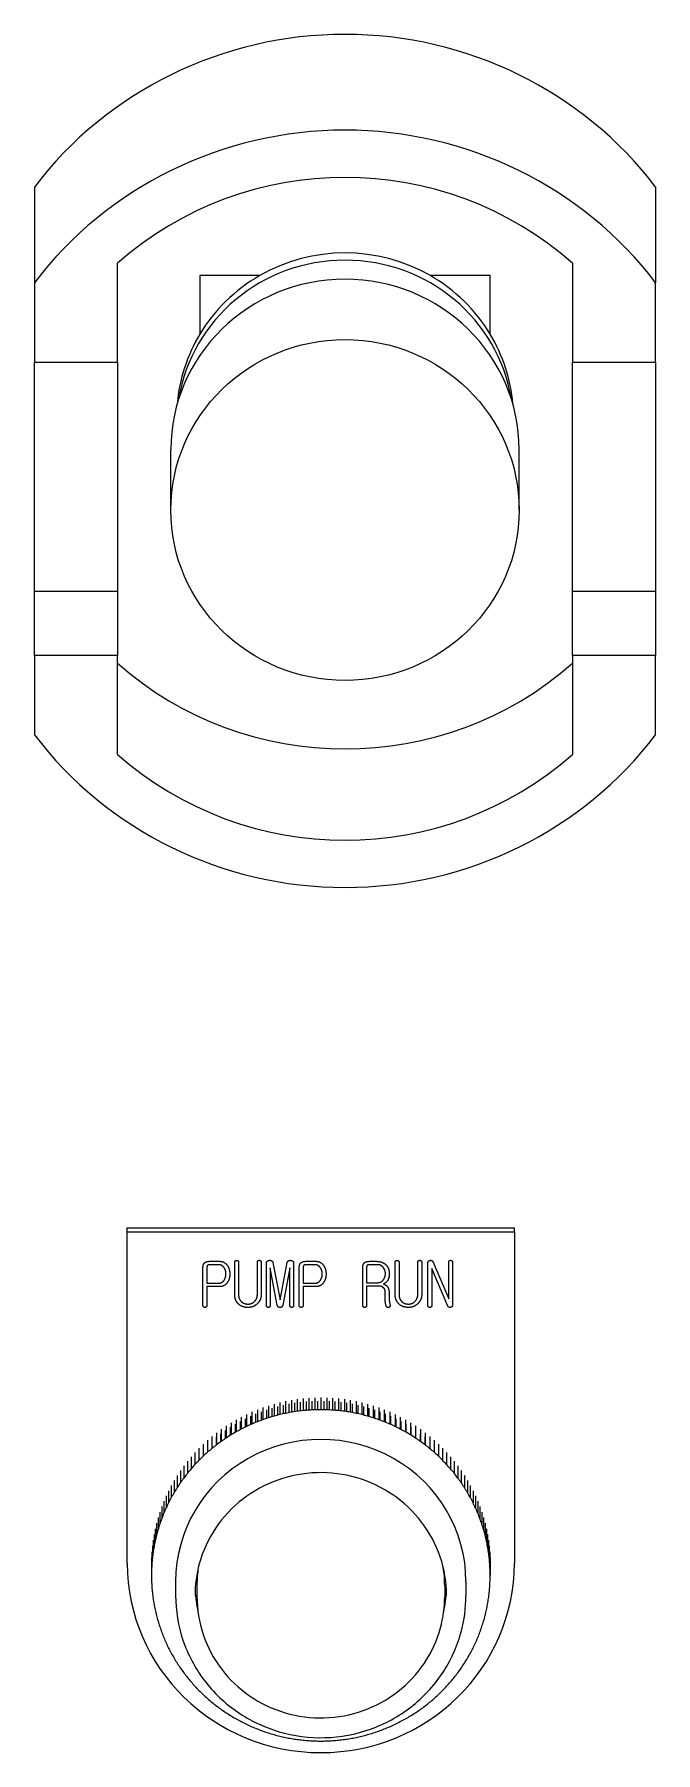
# Model space of a CAD drawing. Header units: millimetres. Extents: x 4969 to 37601, y -771 to 6478.
# Drawn here: x 28352.4 to 28416.6, y 1326.2 to 1503.7 of the extents above; entities that cross this region are included whole.
import ezdxf

# ---------------------------------------------------------------- set-up
doc = ezdxf.new("R2010")
doc.units = ezdxf.units.MM
doc.header["$LTSCALE"] = 7
doc.header["$MEASUREMENT"] = 0
doc.layers.add('REMOTE BOX ASSY(OP)$0$가시적인 것(ISO)', color=3, linetype='CONTINUOUS', lineweight=5)

msp = doc.modelspace()

# ---------------------------------------------------------------- linework, layer by layer
at = {"layer": 'REMOTE BOX ASSY(OP)$0$가시적인 것(ISO)'}
for p, q in [((28352.392, 1487.947, -0.01), (28352.392, 1478.051, -0.01)), ((28416.592, 1487.947, -0.01), (28416.592, 1478.051, -0.01)), ((28360.992, 1469.867, -0.01), (28360.992, 1480.077, -0.01)), ((28407.992, 1480.077, -0.01), (28407.992, 1469.867, -0.01)), ((28352.392, 1478.051, -0.01), (28352.392, 1469.867, -0.01)), ((28375.674, 1478.797, -0.01), (28369.492, 1478.797, -0.01)), ((28369.492, 1478.797, -0.01), (28369.492, 1472.75, -0.01)), ((28399.492, 1478.797, -0.01), (28393.31, 1478.797, -0.01)), ((28399.492, 1472.75, -0.01), (28399.492, 1478.797, -0.01)), ((28416.592, 1469.867, -0.01), (28416.592, 1478.051, -0.01)), ((28352.392, 1446.198, -0.01), (28352.392, 1469.867, -0.01)), ((28352.392, 1469.867, -0.01), (28360.992, 1469.867, -0.01)), ((28360.992, 1469.867, -0.01), (28360.992, 1446.198, -0.01)), ((28407.992, 1446.198, -0.01), (28407.992, 1469.867, -0.01)), ((28407.992, 1469.867, -0.01), (28416.592, 1469.867, -0.01)), ((28416.592, 1469.867, -0.01), (28416.592, 1446.198, -0.01)), ((28366.492, 1454.581, -0.01), (28366.492, 1460.819, -0.01)), ((28402.492, 1454.581, -0.01), (28402.492, 1460.819, -0.01)), ((28352.392, 1446.198, -0.01), (28360.992, 1446.198, -0.01)), ((28352.392, 1439.545, -0.01), (28352.392, 1446.198, -0.01)), ((28360.992, 1446.198, -0.01), (28360.992, 1439.545, -0.01)), ((28407.992, 1446.198, -0.01), (28416.592, 1446.198, -0.01)), ((28407.992, 1439.545, -0.01), (28407.992, 1446.198, -0.01)), ((28416.592, 1446.198, -0.01), (28416.592, 1439.545, -0.01)), ((28360.992, 1439.545, -0.01), (28352.392, 1439.545, -0.01)), ((28352.392, 1439.545, -0.01), (28352.392, 1431.362, -0.01)), ((28360.992, 1429.336, -0.01), (28360.992, 1439.545, -0.01)), ((28416.592, 1439.545, -0.01), (28407.992, 1439.545, -0.01)), ((28407.992, 1439.545, -0.01), (28407.992, 1429.336, -0.01)), ((28416.592, 1431.362, -0.01), (28416.592, 1439.545, -0.01)), ((28361.992, 1379.984, -0.01), (28361.992, 1380.4, -0.01)), ((28361.992, 1380.4, -0.01), (28401.992, 1380.4, -0.01)), ((28361.992, 1379.984, -0.01), (28401.992, 1379.984, -0.01)), ((28361.992, 1345.749, -0.01), (28361.992, 1379.984, -0.01)), ((28401.992, 1379.984, -0.01), (28401.992, 1380.4, -0.01)), ((28401.992, 1379.984, -0.01), (28401.992, 1345.749, -0.01)), ((28369.816, 1372.402, -0.01), (28369.816, 1376.33, -0.01)), ((28370.217, 1376.317, -0.01), (28370.217, 1376.319, -0.01)), ((28370.217, 1376.317, -0.01), (28370.217, 1374.683, -0.01)), ((28370.489, 1376.951, -0.01), (28371.519, 1376.951, -0.01)), ((28371.402, 1376.605, -0.01), (28370.541, 1376.605, -0.01)), ((28371.402, 1376.602, -0.01), (28370.541, 1376.602, -0.01)), ((28373.093, 1373.517, -0.01), (28373.093, 1376.85, -0.01)), ((28373.494, 1376.85, -0.01), (28373.494, 1373.505, -0.01)), ((28375.437, 1373.562, -0.01), (28375.437, 1376.888, -0.01)), ((28375.839, 1376.875, -0.01), (28375.839, 1373.53, -0.01)), ((28376.376, 1372.377, -0.01), (28376.376, 1376.748, -0.01)), ((28376.752, 1376.26, -0.01), (28376.752, 1376.262, -0.01)), ((28377.497, 1372.417, -0.01), (28376.752, 1376.262, -0.01)), ((28376.752, 1376.26, -0.01), (28376.752, 1372.377, -0.01)), ((28377.497, 1372.415, -0.01), (28376.752, 1376.26, -0.01)), ((28377.05, 1376.818, -0.01), (28377.782, 1372.979, -0.01)), ((28377.782, 1372.979, -0.01), (28378.514, 1376.818, -0.01)), ((28378.805, 1376.262, -0.01), (28378.067, 1372.417, -0.01)), ((28378.805, 1376.26, -0.01), (28378.067, 1372.415, -0.01)), ((28378.805, 1376.26, -0.01), (28378.805, 1376.262, -0.01)), ((28378.805, 1372.377, -0.01), (28378.805, 1376.26, -0.01)), ((28379.181, 1376.748, -0.01), (28379.181, 1372.377, -0.01)), ((28379.764, 1372.402, -0.01), (28379.764, 1376.33, -0.01)), ((28380.165, 1376.317, -0.01), (28380.165, 1376.319, -0.01)), ((28380.165, 1376.317, -0.01), (28380.165, 1374.683, -0.01)), ((28380.437, 1376.951, -0.01), (28381.467, 1376.951, -0.01)), ((28381.351, 1376.605, -0.01), (28380.489, 1376.605, -0.01)), ((28381.351, 1376.602, -0.01), (28380.489, 1376.602, -0.01)), ((28386.325, 1372.396, -0.01), (28386.325, 1376.298, -0.01)), ((28386.726, 1376.336, -0.01), (28386.726, 1376.338, -0.01)), ((28386.726, 1376.336, -0.01), (28386.726, 1374.746, -0.01)), ((28387.886, 1376.605, -0.01), (28387.037, 1376.605, -0.01)), ((28387.886, 1376.602, -0.01), (28387.037, 1376.602, -0.01)), ((28387.056, 1376.951, -0.01), (28387.717, 1376.951, -0.01)), ((28388.449, 1376.311, -0.01), (28388.449, 1376.313, -0.01)), ((28389.673, 1373.517, -0.01), (28389.673, 1376.85, -0.01)), ((28390.075, 1376.85, -0.01), (28390.075, 1373.505, -0.01)), ((28392.018, 1373.562, -0.01), (28392.018, 1376.888, -0.01)), ((28392.419, 1376.875, -0.01), (28392.419, 1373.53, -0.01)), ((28393.06, 1372.402, -0.01), (28393.06, 1376.774, -0.01)), ((28393.455, 1376.216, -0.01), (28393.455, 1376.218, -0.01)), ((28395.133, 1372.316, -0.01), (28393.455, 1376.218, -0.01)), ((28393.455, 1376.216, -0.01), (28393.455, 1372.402, -0.01)), ((28395.133, 1372.314, -0.01), (28393.455, 1376.216, -0.01)), ((28393.572, 1376.926, -0.01), (28395.217, 1373.086, -0.01)), ((28395.217, 1373.086, -0.01), (28395.217, 1376.888, -0.01)), ((28395.612, 1376.888, -0.01), (28395.612, 1372.453, -0.01)), ((28370.217, 1374.683, -0.01), (28371.402, 1374.683, -0.01)), ((28370.217, 1374.334, -0.01), (28370.217, 1374.337, -0.01)), ((28371.519, 1374.337, -0.01), (28370.217, 1374.337, -0.01)), ((28370.217, 1374.334, -0.01), (28370.217, 1372.402, -0.01)), ((28371.519, 1374.334, -0.01), (28370.217, 1374.334, -0.01)), ((28372.186, 1375.64, -0.01), (28372.186, 1375.642, -0.01)), ((28380.165, 1374.683, -0.01), (28381.351, 1374.683, -0.01)), ((28380.165, 1374.334, -0.01), (28380.165, 1374.337, -0.01)), ((28381.467, 1374.337, -0.01), (28380.165, 1374.337, -0.01)), ((28380.165, 1374.334, -0.01), (28380.165, 1372.402, -0.01)), ((28381.467, 1374.334, -0.01), (28380.165, 1374.334, -0.01)), ((28382.134, 1375.64, -0.01), (28382.134, 1375.642, -0.01)), ((28386.726, 1374.746, -0.01), (28387.886, 1374.746, -0.01)), ((28386.726, 1374.398, -0.01), (28386.726, 1374.4, -0.01)), ((28388.041, 1374.4, -0.01), (28386.726, 1374.4, -0.01)), ((28386.726, 1374.398, -0.01), (28386.726, 1372.396, -0.01)), ((28388.041, 1374.398, -0.01), (28386.726, 1374.398, -0.01)), ((28388.455, 1374.601, -0.01), (28388.455, 1374.603, -0.01)), ((28388.669, 1375.671, -0.01), (28388.669, 1375.673, -0.01)), ((28378.067, 1372.415, -0.01), (28378.067, 1372.417, -0.01)), ((28388.637, 1373.568, -0.01), (28388.643, 1373.834, -0.01)), ((28388.643, 1373.834, -0.01), (28388.643, 1373.836, -0.01)), ((28389.043, 1373.506, -0.01), (28389.043, 1373.508, -0.01)), ((28369.874, 1372.238, -0.01), (28369.874, 1372.24, -0.01)), ((28376.687, 1372.231, -0.01), (28376.687, 1372.233, -0.01)), ((28377.775, 1372.181, -0.01), (28377.775, 1372.183, -0.01)), ((28379.116, 1372.231, -0.01), (28379.116, 1372.233, -0.01)), ((28379.822, 1372.238, -0.01), (28379.822, 1372.24, -0.01)), ((28386.661, 1372.238, -0.01), (28386.661, 1372.24, -0.01)), ((28388.76, 1372.307, -0.01), (28388.76, 1372.309, -0.01)), ((28388.87, 1372.193, -0.01), (28388.87, 1372.195, -0.01)), ((28389.032, 1372.193, -0.01), (28389.032, 1372.195, -0.01)), ((28389.148, 1372.295, -0.01), (28389.148, 1372.297, -0.01)), ((28393.119, 1372.238, -0.01), (28393.119, 1372.24, -0.01)), ((28393.255, 1372.174, -0.01), (28393.255, 1372.176, -0.01)), ((28395.133, 1372.314, -0.01), (28395.133, 1372.316, -0.01)), ((28376.006, 1361.834, -0.01), (28376.006, 1360.587, -0.01)), ((28376.584, 1362.029, -0.01), (28376.584, 1360.781, -0.01)), ((28376.979, 1360.902, -0.01), (28376.979, 1361.787, -0.01)), ((28377.168, 1362.203, -0.01), (28377.168, 1360.956, -0.01)), ((28377.554, 1361.06, -0.01), (28377.554, 1361.949, -0.01)), ((28377.758, 1362.358, -0.01), (28377.758, 1361.111, -0.01)), ((28378.135, 1361.198, -0.01), (28378.135, 1362.09, -0.01)), ((28378.353, 1362.492, -0.01), (28378.353, 1361.245, -0.01)), ((28378.72, 1361.317, -0.01), (28378.72, 1362.212, -0.01)), ((28378.953, 1362.606, -0.01), (28378.953, 1361.359, -0.01)), ((28379.31, 1361.417, -0.01), (28379.31, 1362.314, -0.01)), ((28379.556, 1362.7, -0.01), (28379.556, 1361.452, -0.01)), ((28379.902, 1361.497, -0.01), (28379.902, 1362.395, -0.01)), ((28380.162, 1362.773, -0.01), (28380.162, 1361.525, -0.01)), ((28380.497, 1361.556, -0.01), (28380.497, 1362.456, -0.01)), ((28380.771, 1362.825, -0.01), (28380.771, 1361.577, -0.01)), ((28381.094, 1361.597, -0.01), (28381.094, 1362.497, -0.01)), ((28381.381, 1362.856, -0.01), (28381.381, 1361.609, -0.01)), ((28381.692, 1361.617, -0.01), (28381.692, 1362.518, -0.01)), ((28381.992, 1362.866, -0.01), (28381.992, 1361.619, -0.01)), ((28382.291, 1362.518, -0.01), (28382.291, 1361.617, -0.01)), ((28382.602, 1362.856, -0.01), (28382.602, 1361.609, -0.01)), ((28382.889, 1361.597, -0.01), (28382.889, 1362.497, -0.01)), ((28383.212, 1362.825, -0.01), (28383.212, 1361.577, -0.01)), ((28383.486, 1361.556, -0.01), (28383.486, 1362.456, -0.01)), ((28383.821, 1362.773, -0.01), (28383.821, 1361.525, -0.01)), ((28384.081, 1361.497, -0.01), (28384.081, 1362.395, -0.01)), ((28384.427, 1362.7, -0.01), (28384.427, 1361.452, -0.01)), ((28384.674, 1361.417, -0.01), (28384.674, 1362.314, -0.01)), ((28385.031, 1362.606, -0.01), (28385.031, 1361.359, -0.01)), ((28385.263, 1361.317, -0.01), (28385.263, 1362.212, -0.01)), ((28385.63, 1362.492, -0.01), (28385.63, 1361.245, -0.01)), ((28385.849, 1361.198, -0.01), (28385.849, 1362.09, -0.01)), ((28386.225, 1362.358, -0.01), (28386.225, 1361.111, -0.01)), ((28386.429, 1361.06, -0.01), (28386.429, 1361.949, -0.01)), ((28386.815, 1362.203, -0.01), (28386.815, 1360.956, -0.01)), ((28387.005, 1360.902, -0.01), (28387.005, 1361.787, -0.01)), ((28387.4, 1362.029, -0.01), (28387.4, 1360.781, -0.01)), ((28387.977, 1361.834, -0.01), (28387.977, 1360.587, -0.01)), ((28372.718, 1360.265, -0.01), (28372.718, 1359.018, -0.01)), ((28373.161, 1359.28, -0.01), (28373.161, 1360.125, -0.01)), ((28373.242, 1360.573, -0.01), (28373.242, 1359.326, -0.01)), ((28373.679, 1359.565, -0.01), (28373.679, 1360.417, -0.01)), ((28373.776, 1360.863, -0.01), (28373.776, 1359.615, -0.01)), ((28374.208, 1359.832, -0.01), (28374.208, 1360.692, -0.01)), ((28374.32, 1361.134, -0.01), (28374.32, 1359.887, -0.01)), ((28374.746, 1360.083, -0.01), (28374.746, 1360.949, -0.01)), ((28374.874, 1361.387, -0.01), (28374.874, 1360.139, -0.01)), ((28375.292, 1360.315, -0.01), (28375.292, 1361.187, -0.01)), ((28375.436, 1361.62, -0.01), (28375.436, 1360.373, -0.01)), ((28375.847, 1360.529, -0.01), (28375.847, 1361.406, -0.01)), ((28376.41, 1360.725, -0.01), (28376.41, 1361.606, -0.01)), ((28387.574, 1360.725, -0.01), (28387.574, 1361.606, -0.01)), ((28388.136, 1360.529, -0.01), (28388.136, 1361.406, -0.01)), ((28388.547, 1361.62, -0.01), (28388.547, 1360.373, -0.01)), ((28388.691, 1360.315, -0.01), (28388.691, 1361.187, -0.01)), ((28389.11, 1361.387, -0.01), (28389.11, 1360.139, -0.01)), ((28389.238, 1360.083, -0.01), (28389.238, 1360.949, -0.01)), ((28389.663, 1361.134, -0.01), (28389.663, 1359.887, -0.01)), ((28389.776, 1359.832, -0.01), (28389.776, 1360.692, -0.01)), ((28390.207, 1360.863, -0.01), (28390.207, 1359.615, -0.01)), ((28390.304, 1359.565, -0.01), (28390.304, 1360.417, -0.01)), ((28390.742, 1360.573, -0.01), (28390.742, 1359.326, -0.01)), ((28390.823, 1359.28, -0.01), (28390.823, 1360.125, -0.01)), ((28391.265, 1360.265, -0.01), (28391.265, 1359.018, -0.01)), ((28370.282, 1358.47, -0.01), (28370.282, 1357.222, -0.01)), ((28370.743, 1358.862, -0.01), (28370.743, 1357.614, -0.01)), ((28371.201, 1357.978, -0.01), (28371.201, 1358.783, -0.01)), ((28371.218, 1359.238, -0.01), (28371.218, 1357.99, -0.01)), ((28371.673, 1358.327, -0.01), (28371.673, 1359.143, -0.01)), ((28371.705, 1359.597, -0.01), (28371.705, 1358.35, -0.01)), ((28372.157, 1358.66, -0.01), (28372.157, 1359.487, -0.01)), ((28372.206, 1359.94, -0.01), (28372.206, 1358.693, -0.01)), ((28372.653, 1358.978, -0.01), (28372.653, 1359.815, -0.01)), ((28391.33, 1358.978, -0.01), (28391.33, 1359.815, -0.01)), ((28391.778, 1359.94, -0.01), (28391.778, 1358.693, -0.01)), ((28391.826, 1358.66, -0.01), (28391.826, 1359.487, -0.01)), ((28392.278, 1359.597, -0.01), (28392.278, 1358.35, -0.01)), ((28392.31, 1358.327, -0.01), (28392.31, 1359.143, -0.01)), ((28392.766, 1359.238, -0.01), (28392.766, 1357.99, -0.01)), ((28392.782, 1357.978, -0.01), (28392.782, 1358.783, -0.01)), ((28393.241, 1358.862, -0.01), (28393.241, 1357.614, -0.01)), ((28393.702, 1358.47, -0.01), (28393.702, 1357.222, -0.01)), ((28368.586, 1356.752, -0.01), (28368.586, 1355.504, -0.01)), ((28368.987, 1357.203, -0.01), (28368.987, 1355.955, -0.01)), ((28369.403, 1357.64, -0.01), (28369.403, 1356.392, -0.01)), ((28369.835, 1358.062, -0.01), (28369.835, 1356.815, -0.01)), ((28394.148, 1358.062, -0.01), (28394.148, 1356.815, -0.01)), ((28394.58, 1357.64, -0.01), (28394.58, 1356.392, -0.01)), ((28394.997, 1357.203, -0.01), (28394.997, 1355.955, -0.01)), ((28395.398, 1356.752, -0.01), (28395.398, 1355.504, -0.01)), ((28367.151, 1354.82, -0.01), (28367.151, 1353.572, -0.01)), ((28367.484, 1355.321, -0.01), (28367.484, 1354.073, -0.01)), ((28367.834, 1355.81, -0.01), (28367.834, 1354.563, -0.01)), ((28368.202, 1356.288, -0.01), (28368.202, 1355.04, -0.01)), ((28395.782, 1356.288, -0.01), (28395.782, 1355.04, -0.01)), ((28396.15, 1355.81, -0.01), (28396.15, 1354.563, -0.01)), ((28396.5, 1355.321, -0.01), (28396.5, 1354.073, -0.01)), ((28396.833, 1354.82, -0.01), (28396.833, 1353.572, -0.01)), ((28366.263, 1353.253, -0.01), (28366.263, 1352.005, -0.01)), ((28366.54, 1353.785, -0.01), (28366.54, 1352.538, -0.01)), ((28366.836, 1354.308, -0.01), (28366.836, 1353.06, -0.01)), ((28397.147, 1354.308, -0.01), (28397.147, 1353.06, -0.01)), ((28397.443, 1353.785, -0.01), (28397.443, 1352.538, -0.01)), ((28397.721, 1353.253, -0.01), (28397.721, 1352.005, -0.01)), ((28365.547, 1351.603, -0.01), (28365.547, 1350.356, -0.01)), ((28365.766, 1352.161, -0.01), (28365.766, 1350.914, -0.01)), ((28366.005, 1352.711, -0.01), (28366.005, 1351.464, -0.01)), ((28397.979, 1352.711, -0.01), (28397.979, 1351.464, -0.01)), ((28398.217, 1352.161, -0.01), (28398.217, 1350.914, -0.01)), ((28398.436, 1351.603, -0.01), (28398.436, 1350.356, -0.01)), ((28365.012, 1349.89, -0.01), (28365.012, 1348.643, -0.01)), ((28365.17, 1350.467, -0.01), (28365.17, 1349.22, -0.01)), ((28365.348, 1351.039, -0.01), (28365.348, 1349.791, -0.01)), ((28398.635, 1351.039, -0.01), (28398.635, 1349.791, -0.01)), ((28398.814, 1350.467, -0.01), (28398.814, 1349.22, -0.01)), ((28398.972, 1349.89, -0.01), (28398.972, 1348.643, -0.01)), ((28364.662, 1348.131, -0.01), (28364.662, 1346.884, -0.01)), ((28364.758, 1348.721, -0.01), (28364.758, 1347.474, -0.01)), ((28364.874, 1349.308, -0.01), (28364.874, 1348.06, -0.01)), ((28399.109, 1349.308, -0.01), (28399.109, 1348.06, -0.01)), ((28399.226, 1348.721, -0.01), (28399.226, 1347.474, -0.01)), ((28399.321, 1348.131, -0.01), (28399.321, 1346.884, -0.01)), ((28364.502, 1346.346, -0.01), (28364.502, 1345.099, -0.01)), ((28364.534, 1346.943, -0.01), (28364.534, 1345.695, -0.01)), ((28364.588, 1347.538, -0.01), (28364.588, 1346.291, -0.01)), ((28399.396, 1347.538, -0.01), (28399.396, 1346.291, -0.01)), ((28399.449, 1346.943, -0.01), (28399.449, 1345.695, -0.01)), ((28399.481, 1346.346, -0.01), (28399.481, 1345.099, -0.01)), ((28364.492, 1345.749, -0.01), (28364.492, 1344.501, -0.01)), ((28399.492, 1345.749, -0.01), (28399.492, 1344.501, -0.01)), ((28366.992, 1343.878, -0.01), (28366.992, 1342.422, -0.01)), ((28369.192, 1343.462, -0.01), (28369.192, 1342.318, -0.01)), ((28394.792, 1343.462, -0.01), (28394.792, 1342.318, -0.01)), ((28396.992, 1343.878, -0.01), (28396.992, 1342.422, -0.01))]:
    msp.add_line(p, q, dxfattribs=at)
for centre, major_axis, start_param, end_param in [((28384.492, 1464.603, -0.01), (-40, 0), 3.7809154, 5.6438625), ((28384.492, 1454.706, -0.01), (-40, 0), 3.7809154, 5.6438625), ((28384.492, 1454.706, -0.01), (35, 0), 0.8346615, 2.3069312), ((28384.492, 1464.125, -0.01), (17.4, 0), 1.0393381, 2.1022546), ((28384.492, 1463.376, -0.01), (17.4, 0), 0.1589922, 2.9826005), ((28384.492, 1460.819, -0.01), (-18, 0), 3.1415927, 6.2831853), ((28384.492, 1464.125, -0.01), (17.4, 0), 2.1022546, 2.6101344), ((28384.492, 1464.125, -0.01), (17.4, 0), 0.5314582, 1.0393381), ((28384.492, 1464.125, -0.01), (-17.4, 0), 5.7517271, 6.1996103), ((28384.492, 1464.125, -0.01), (17.4, 0), 0.083575, 0.5314582), ((28384.492, 1464.125, -0.01), (-35, 0), 0.8346615, 2.3069312), ((28384.492, 1454.706, -0.01), (40, 0), 3.7809154, 5.6438625), ((28384.492, 1454.706, -0.01), (-35, 0), 0.8346615, 2.3069312), ((28381.992, 1344.501, -0.01), (17.5, 0), 1.9896753, 2.0245819), ((28381.992, 1344.501, -0.01), (17.5, 0), 1.9547688, 1.9896753), ((28381.992, 1344.501, -0.01), (17.5, 0), 1.9198622, 1.9547688), ((28381.992, 1344.501, -0.01), (17.5, 0), 1.8849556, 1.9198622), ((28381.992, 1344.501, -0.01), (17.5, 0), 1.850049, 1.8849556), ((28381.992, 1344.501, -0.01), (17.5, 0), 1.8151424, 1.850049), ((28381.992, 1344.501, -0.01), (17.5, 0), 1.7802358, 1.8151424), ((28381.992, 1344.501, -0.01), (17.5, 0), 1.7453293, 1.7802358), ((28381.992, 1344.501, -0.01), (17.5, 0), 1.7104227, 1.7453293), ((28381.992, 1344.501, -0.01), (17.5, 0), 1.6755161, 1.7104227), ((28381.992, 1344.501, -0.01), (17.5, 0), 1.6406095, 1.6755161), ((28381.992, 1344.501, -0.01), (17.5, 0), 1.6057029, 1.6406095), ((28381.992, 1344.501, -0.01), (17.5, 0), 1.5707963, 1.6057029), ((28381.992, 1344.501, -0.01), (17.5, 0), 1.5358897, 1.5707963), ((28381.992, 1344.501, -0.01), (17.5, 0), 1.5009832, 1.5358897), ((28381.992, 1344.501, -0.01), (17.5, 0), 1.4660766, 1.5009832), ((28381.992, 1344.501, -0.01), (17.5, 0), 1.43117, 1.4660766), ((28381.992, 1344.501, -0.01), (17.5, 0), 1.3962634, 1.43117), ((28381.992, 1344.501, -0.01), (17.5, 0), 1.3613568, 1.3962634), ((28381.992, 1344.501, -0.01), (17.5, 0), 1.3264502, 1.3613568), ((28381.992, 1344.501, -0.01), (17.5, 0), 1.2915436, 1.3264502), ((28381.992, 1344.501, -0.01), (17.5, 0), 1.2566371, 1.2915436), ((28381.992, 1344.501, -0.01), (17.5, 0), 1.2217305, 1.2566371), ((28381.992, 1344.501, -0.01), (17.5, 0), 1.1868239, 1.2217305), ((28381.992, 1344.501, -0.01), (17.5, 0), 1.1519173, 1.1868239), ((28381.992, 1344.501, -0.01), (17.5, 0), 1.1170107, 1.1519173), ((28381.992, 1343.878, -0.01), (15, 0), 0, 3.1415927), ((28381.992, 1344.501, -0.01), (17.5, 0), 2.1991149, 2.2340214), ((28381.992, 1344.501, -0.01), (17.5, 0), 2.1642083, 2.1991149), ((28381.992, 1344.501, -0.01), (17.5, 0), 2.1293017, 2.1642083), ((28381.992, 1344.501, -0.01), (17.5, 0), 2.0943951, 2.1293017), ((28381.992, 1344.501, -0.01), (17.5, 0), 2.0594885, 2.0943951), ((28381.992, 1344.501, -0.01), (17.5, 0), 2.0245819, 2.0594885), ((28381.992, 1344.501, -0.01), (17.5, 0), 1.0821041, 1.1170107), ((28381.992, 1344.501, -0.01), (17.5, 0), 1.0471976, 1.0821041), ((28381.992, 1344.501, -0.01), (17.5, 0), 1.012291, 1.0471976), ((28381.992, 1344.501, -0.01), (17.5, 0), 0.9773844, 1.012291), ((28381.992, 1344.501, -0.01), (17.5, 0), 0.9424778, 0.9773844), ((28381.992, 1344.501, -0.01), (17.5, 0), 0.9075712, 0.9424778), ((28381.992, 1344.501, -0.01), (17.5, 0), 2.3387412, 2.3736478), ((28381.992, 1344.501, -0.01), (17.5, 0), 2.3038346, 2.3387412), ((28381.992, 1344.501, -0.01), (17.5, 0), 2.268928, 2.3038346), ((28381.992, 1344.501, -0.01), (17.5, 0), 2.2340214, 2.268928), ((28381.992, 1344.501, -0.01), (17.5, 0), 0.8726646, 0.9075712), ((28381.992, 1344.501, -0.01), (17.5, 0), 0.837758, 0.8726646), ((28381.992, 1344.501, -0.01), (17.5, 0), 0.8028515, 0.837758), ((28381.992, 1344.501, -0.01), (17.5, 0), 0.7679449, 0.8028515), ((28381.992, 1344.501, -0.01), (17.5, 0), 2.4783675, 2.5132741), ((28381.992, 1344.501, -0.01), (17.5, 0), 2.443461, 2.4783675), ((28381.992, 1344.501, -0.01), (17.5, 0), 2.4085544, 2.443461), ((28381.992, 1344.501, -0.01), (17.5, 0), 2.3736478, 2.4085544), ((28381.992, 1344.501, -0.01), (17.5, 0), 0.7330383, 0.7679449), ((28381.992, 1344.501, -0.01), (17.5, 0), 0.6981317, 0.7330383), ((28381.992, 1344.501, -0.01), (17.5, 0), 0.6632251, 0.6981317), ((28381.992, 1344.501, -0.01), (17.5, 0), 0.6283185, 0.6632251), ((28381.992, 1344.501, -0.01), (17.5, 0), 2.6179939, 2.6529005), ((28381.992, 1344.501, -0.01), (17.5, 0), 2.5830873, 2.6179939), ((28381.992, 1344.501, -0.01), (17.5, 0), 2.5481807, 2.5830873), ((28381.992, 1344.501, -0.01), (17.5, 0), 2.5132741, 2.5481807), ((28381.992, 1344.501, -0.01), (17.5, 0), 0.5934119, 0.6283185), ((28381.992, 1344.501, -0.01), (17.5, 0), 0.5585054, 0.5934119), ((28381.992, 1344.501, -0.01), (17.5, 0), 0.5235988, 0.5585054), ((28381.992, 1344.501, -0.01), (17.5, 0), 0.4886922, 0.5235988), ((28381.992, 1344.501, -0.01), (-17.5, 0), 5.8643063, 5.8992129), ((28381.992, 1344.501, -0.01), (17.5, 0), 2.687807, 2.7227136), ((28381.992, 1344.501, -0.01), (17.5, 0), 2.6529005, 2.687807), ((28381.992, 1344.501, -0.01), (17.5, 0), 0.4537856, 0.4886922), ((28381.992, 1344.501, -0.01), (17.5, 0), 0.418879, 0.4537856), ((28381.992, 1344.501, -0.01), (17.5, 0), 0.3839724, 0.418879), ((28381.992, 1344.501, -0.01), (-17.5, 0), 5.969026, 6.0039326), ((28381.992, 1344.501, -0.01), (-17.5, 0), 5.9341195, 5.969026), ((28381.992, 1344.501, -0.01), (-17.5, 0), 5.8992129, 5.9341195), ((28381.992, 1344.501, -0.01), (17.5, 0), 0.3490659, 0.3839724), ((28381.992, 1344.501, -0.01), (17.5, 0), 0.3141593, 0.3490659), ((28381.992, 1344.501, -0.01), (17.5, 0), 0.2792527, 0.3141593), ((28381.992, 1344.501, -0.01), (-17.5, 0), 6.0737458, 6.1086524), ((28381.992, 1344.501, -0.01), (-17.5, 0), 6.0388392, 6.0737458), ((28381.992, 1344.501, -0.01), (-17.5, 0), 6.0039326, 6.0388392), ((28381.992, 1344.501, -0.01), (17.5, 0), 0.2443461, 0.2792527), ((28381.992, 1344.501, -0.01), (17.5, 0), 0.2094395, 0.2443461), ((28381.992, 1344.501, -0.01), (17.5, 0), 0.1745329, 0.2094395), ((28381.992, 1344.501, -0.01), (-17.5, 0), 6.1784656, 6.2133721), ((28381.992, 1344.501, -0.01), (-17.5, 0), 6.143559, 6.1784656), ((28381.992, 1344.501, -0.01), (-17.5, 0), 6.1086524, 6.143559), ((28381.992, 1344.501, -0.01), (17.5, 0), 0.1396263, 0.1745329), ((28381.992, 1344.501, -0.01), (17.5, 0), 0.1047198, 0.1396263), ((28381.992, 1344.501, -0.01), (17.5, 0), 0.0698132, 0.1047198), ((28381.992, 1345.749, -0.01), (20, 0), 3.1415927, 6.2831853), ((28381.992, 1344.501, -0.01), (-17.5, 0), 6.2482787, 6.2831853), ((28381.992, 1344.501, -0.01), (-17.5, 0), 0, 0.0349066), ((28381.992, 1344.501, -0.01), (-17.5, 0), 6.2133721, 6.2482787), ((28381.992, 1343.462, -0.01), (-12.8, 0), 6.1356208, 6.2831853), ((28381.992, 1343.462, -0.01), (12.8, 0), 0, 0.1475645), ((28381.992, 1344.501, -0.01), (17.5, 0), 0.0349066, 0.0698132), ((28381.992, 1344.501, -0.01), (17.5, 0), 0, 0.0349066), ((28381.992, 1344.501, -0.01), (17.5, 0), 6.2482787, 6.2831853), ((28381.992, 1344.501, -0.01), (-17.5, 0), 0.0349066, 0.0698132), ((28381.992, 1344.501, -0.01), (-17.5, 0), 0.0698132, 0.1047198), ((28381.992, 1344.501, -0.01), (-17.5, 0), 0.1047198, 0.1396263), ((28381.992, 1343.462, -0.01), (-13, 0), 0.0409233, 0.2161004), ((28381.992, 1343.462, -0.01), (13, 0), 6.067085, 6.242262), ((28381.992, 1344.501, -0.01), (17.5, 0), 6.143559, 6.1784656), ((28381.992, 1344.501, -0.01), (17.5, 0), 6.1784656, 6.2133721), ((28381.992, 1344.501, -0.01), (17.5, 0), 6.2133721, 6.2482787), ((28381.992, 1344.501, -0.01), (-17.5, 0), 0.1396263, 0.1745329), ((28381.992, 1344.501, -0.01), (-17.5, 0), 0.1745329, 0.2094395), ((28381.992, 1344.501, -0.01), (-17.5, 0), 0.2094395, 0.2443461), ((28381.992, 1344.501, -0.01), (17.5, 0), 6.0388392, 6.0737458), ((28381.992, 1344.501, -0.01), (17.5, 0), 6.0737458, 6.1086524), ((28381.992, 1344.501, -0.01), (17.5, 0), 6.1086524, 6.143559), ((28381.992, 1344.501, -0.01), (-17.5, 0), 0.2443461, 0.2792527), ((28381.992, 1344.501, -0.01), (-17.5, 0), 0.2792527, 0.3141593), ((28381.992, 1344.501, -0.01), (-17.5, 0), 0.3141593, 0.3490659), ((28381.992, 1344.501, -0.01), (17.5, 0), 5.9341195, 5.969026), ((28381.992, 1344.501, -0.01), (17.5, 0), 5.969026, 6.0039326), ((28381.992, 1344.501, -0.01), (17.5, 0), 6.0039326, 6.0388392), ((28381.992, 1344.501, -0.01), (-17.5, 0), 0.3490659, 0.3839724), ((28381.992, 1344.501, -0.01), (-17.5, 0), 0.3839724, 0.418879), ((28381.992, 1344.501, -0.01), (-17.5, 0), 0.418879, 0.4537856), ((28381.992, 1344.501, -0.01), (-17.5, 0), 0.4537856, 0.4886922), ((28381.992, 1344.501, -0.01), (-17.5, 0), 2.6529005, 2.687807), ((28381.992, 1344.501, -0.01), (-17.5, 0), 2.687807, 2.7227136), ((28381.992, 1344.501, -0.01), (17.5, 0), 5.8643063, 5.8992129), ((28381.992, 1344.501, -0.01), (17.5, 0), 5.8992129, 5.9341195), ((28381.992, 1344.501, -0.01), (-17.5, 0), 0.4886922, 0.5235988), ((28381.992, 1344.501, -0.01), (-17.5, 0), 0.5235988, 0.5585054), ((28381.992, 1344.501, -0.01), (-17.5, 0), 0.5585054, 0.5934119), ((28381.992, 1344.501, -0.01), (-17.5, 0), 2.5481807, 2.5830873), ((28381.992, 1344.501, -0.01), (-17.5, 0), 2.5830873, 2.6179939), ((28381.992, 1344.501, -0.01), (-17.5, 0), 2.6179939, 2.6529005), ((28381.992, 1344.501, -0.01), (-17.5, 0), 0.5934119, 0.6283185), ((28381.992, 1344.501, -0.01), (-17.5, 0), 0.6283185, 0.6632251), ((28381.992, 1344.501, -0.01), (-17.5, 0), 0.6632251, 0.6981317), ((28381.992, 1344.501, -0.01), (-17.5, 0), 0.6981317, 0.7330383), ((28381.992, 1344.501, -0.01), (-17.5, 0), 2.4085544, 2.443461), ((28381.992, 1344.501, -0.01), (-17.5, 0), 2.443461, 2.4783675), ((28381.992, 1344.501, -0.01), (-17.5, 0), 2.4783675, 2.5132741), ((28381.992, 1344.501, -0.01), (-17.5, 0), 2.5132741, 2.5481807), ((28381.992, 1344.501, -0.01), (-17.5, 0), 0.7330383, 0.7679449), ((28381.992, 1344.501, -0.01), (-17.5, 0), 0.7679449, 0.8028515), ((28381.992, 1344.501, -0.01), (-17.5, 0), 0.8028515, 0.837758), ((28381.992, 1344.501, -0.01), (-17.5, 0), 0.837758, 0.8726646), ((28381.992, 1344.501, -0.01), (-17.5, 0), 2.268928, 2.3038346), ((28381.992, 1344.501, -0.01), (-17.5, 0), 2.3038346, 2.3387412), ((28381.992, 1344.501, -0.01), (-17.5, 0), 2.3387412, 2.3736478), ((28381.992, 1344.501, -0.01), (-17.5, 0), 2.3736478, 2.4085544), ((28381.992, 1344.501, -0.01), (-17.5, 0), 0.8726646, 0.9075712), ((28381.992, 1344.501, -0.01), (-17.5, 0), 0.9075712, 0.9424778), ((28381.992, 1344.501, -0.01), (-17.5, 0), 0.9424778, 0.9773844), ((28381.992, 1344.501, -0.01), (-17.5, 0), 0.9773844, 1.012291), ((28381.992, 1344.501, -0.01), (-17.5, 0), 1.012291, 1.0471976), ((28381.992, 1344.501, -0.01), (-17.5, 0), 2.0943951, 2.1293017), ((28381.992, 1344.501, -0.01), (-17.5, 0), 2.1293017, 2.1642083), ((28381.992, 1344.501, -0.01), (-17.5, 0), 2.1642083, 2.1991149), ((28381.992, 1344.501, -0.01), (-17.5, 0), 2.1991149, 2.2340214), ((28381.992, 1344.501, -0.01), (-17.5, 0), 2.2340214, 2.268928), ((28381.992, 1344.501, -0.01), (-17.5, 0), 1.0471976, 1.0821041), ((28381.992, 1344.501, -0.01), (-17.5, 0), 1.0821041, 1.1170107), ((28381.992, 1344.501, -0.01), (-17.5, 0), 1.1170107, 1.1519173), ((28381.992, 1344.501, -0.01), (-17.5, 0), 1.1519173, 1.1868239), ((28381.992, 1344.501, -0.01), (-17.5, 0), 1.1868239, 1.2217305), ((28381.992, 1344.501, -0.01), (-17.5, 0), 1.2217305, 1.2566371), ((28381.992, 1344.501, -0.01), (-17.5, 0), 1.2566371, 1.2915436), ((28381.992, 1344.501, -0.01), (-17.5, 0), 1.2915436, 1.3264502), ((28381.992, 1344.501, -0.01), (-17.5, 0), 1.8151424, 1.850049), ((28381.992, 1344.501, -0.01), (-17.5, 0), 1.850049, 1.8849556), ((28381.992, 1344.501, -0.01), (-17.5, 0), 1.8849556, 1.9198622), ((28381.992, 1344.501, -0.01), (-17.5, 0), 1.9198622, 1.9547688), ((28381.992, 1344.501, -0.01), (-17.5, 0), 1.9547688, 1.9896753), ((28381.992, 1344.501, -0.01), (-17.5, 0), 1.9896753, 2.0245819), ((28381.992, 1344.501, -0.01), (-17.5, 0), 2.0245819, 2.0594885), ((28381.992, 1344.501, -0.01), (-17.5, 0), 2.0594885, 2.0943951), ((28381.992, 1344.501, -0.01), (-17.5, 0), 1.3264502, 1.3613568), ((28381.992, 1344.501, -0.01), (-17.5, 0), 1.3613568, 1.3962634), ((28381.992, 1344.501, -0.01), (-17.5, 0), 1.3962634, 1.43117), ((28381.992, 1344.501, -0.01), (-17.5, 0), 1.43117, 1.4660766), ((28381.992, 1344.501, -0.01), (-17.5, 0), 1.4660766, 1.5009832), ((28381.992, 1344.501, -0.01), (-17.5, 0), 1.5009832, 1.5358897), ((28381.992, 1344.501, -0.01), (-17.5, 0), 1.5358897, 1.5707963), ((28381.992, 1344.501, -0.01), (-17.5, 0), 1.5707963, 1.6057029), ((28381.992, 1344.501, -0.01), (-17.5, 0), 1.6057029, 1.6406095), ((28381.992, 1344.501, -0.01), (-17.5, 0), 1.6406095, 1.6755161), ((28381.992, 1344.501, -0.01), (-17.5, 0), 1.6755161, 1.7104227), ((28381.992, 1344.501, -0.01), (-17.5, 0), 1.7104227, 1.7453293), ((28381.992, 1344.501, -0.01), (-17.5, 0), 1.7453293, 1.7802358), ((28381.992, 1344.501, -0.01), (-17.5, 0), 1.7802358, 1.8151424)]:
    msp.add_ellipse(centre, major_axis=major_axis, ratio=0.9781476, start_param=start_param, end_param=end_param, dxfattribs=at)
msp.add_ellipse((28384.492, 1454.581, -0.01), major_axis=(18, 0), ratio=0.9781476, dxfattribs=at)
for points in [[(28369.816, 1376.33, -0.01), (28369.816, 1376.634, -0.01), (28369.965, 1376.786, -0.01)], [(28369.965, 1376.786, -0.01), (28370.133, 1376.951, -0.01), (28370.489, 1376.951, -0.01)], [(28370.282, 1376.522, -0.01), (28370.217, 1376.453, -0.01), (28370.217, 1376.319, -0.01)], [(28370.282, 1376.52, -0.01), (28370.217, 1376.45, -0.01), (28370.217, 1376.317, -0.01)], [(28370.541, 1376.605, -0.01), (28370.36, 1376.605, -0.01), (28370.282, 1376.522, -0.01)], [(28370.541, 1376.602, -0.01), (28370.36, 1376.602, -0.01), (28370.282, 1376.52, -0.01)], [(28371.992, 1376.307, -0.01), (28371.772, 1376.605, -0.01), (28371.402, 1376.605, -0.01)], [(28371.992, 1376.305, -0.01), (28371.772, 1376.602, -0.01), (28371.402, 1376.602, -0.01)], [(28371.519, 1376.951, -0.01), (28372.031, 1376.951, -0.01), (28372.322, 1376.545, -0.01)], [(28372.186, 1375.642, -0.01), (28372.186, 1376.041, -0.01), (28371.992, 1376.307, -0.01)], [(28372.186, 1375.64, -0.01), (28372.186, 1376.039, -0.01), (28371.992, 1376.305, -0.01)], [(28372.322, 1376.545, -0.01), (28372.588, 1376.178, -0.01), (28372.588, 1375.633, -0.01)], [(28373.093, 1376.85, -0.01), (28373.093, 1376.945, -0.01), (28373.151, 1377.002, -0.01)], [(28373.151, 1377.002, -0.01), (28373.209, 1377.052, -0.01), (28373.294, 1377.052, -0.01)], [(28373.294, 1377.052, -0.01), (28373.371, 1377.052, -0.01), (28373.43, 1377.008, -0.01)], [(28373.43, 1377.008, -0.01), (28373.494, 1376.951, -0.01), (28373.494, 1376.85, -0.01)], [(28375.437, 1376.888, -0.01), (28375.437, 1376.97, -0.01), (28375.496, 1377.021, -0.01)], [(28375.496, 1377.021, -0.01), (28375.554, 1377.059, -0.01), (28375.638, 1377.059, -0.01)], [(28375.638, 1377.059, -0.01), (28375.716, 1377.059, -0.01), (28375.774, 1377.008, -0.01)], [(28375.774, 1377.008, -0.01), (28375.839, 1376.964, -0.01), (28375.839, 1376.875, -0.01)], [(28376.376, 1376.748, -0.01), (28376.376, 1376.888, -0.01), (28376.467, 1376.97, -0.01)], [(28376.467, 1376.97, -0.01), (28376.551, 1377.046, -0.01), (28376.681, 1377.059, -0.01)], [(28376.681, 1377.059, -0.01), (28376.81, 1377.065, -0.01), (28376.914, 1377.008, -0.01)], [(28376.914, 1377.008, -0.01), (28377.024, 1376.945, -0.01), (28377.05, 1376.818, -0.01)], [(28378.514, 1376.818, -0.01), (28378.54, 1376.938, -0.01), (28378.65, 1377.008, -0.01)], [(28378.65, 1377.008, -0.01), (28378.747, 1377.065, -0.01), (28378.876, 1377.052, -0.01)], [(28378.876, 1377.052, -0.01), (28379, 1377.046, -0.01), (28379.084, 1376.97, -0.01)], [(28379.084, 1376.97, -0.01), (28379.181, 1376.888, -0.01), (28379.181, 1376.748, -0.01)], [(28379.764, 1376.33, -0.01), (28379.764, 1376.634, -0.01), (28379.913, 1376.786, -0.01)], [(28379.913, 1376.786, -0.01), (28380.081, 1376.951, -0.01), (28380.437, 1376.951, -0.01)], [(28380.23, 1376.522, -0.01), (28380.165, 1376.453, -0.01), (28380.165, 1376.319, -0.01)], [(28380.23, 1376.52, -0.01), (28380.165, 1376.45, -0.01), (28380.165, 1376.317, -0.01)], [(28380.489, 1376.605, -0.01), (28380.308, 1376.605, -0.01), (28380.23, 1376.522, -0.01)], [(28380.489, 1376.602, -0.01), (28380.308, 1376.602, -0.01), (28380.23, 1376.52, -0.01)], [(28381.94, 1376.307, -0.01), (28381.72, 1376.605, -0.01), (28381.351, 1376.605, -0.01)], [(28381.94, 1376.305, -0.01), (28381.72, 1376.602, -0.01), (28381.351, 1376.602, -0.01)], [(28381.467, 1376.951, -0.01), (28381.979, 1376.951, -0.01), (28382.27, 1376.545, -0.01)], [(28382.134, 1375.642, -0.01), (28382.134, 1376.041, -0.01), (28381.94, 1376.307, -0.01)], [(28382.134, 1375.64, -0.01), (28382.134, 1376.039, -0.01), (28381.94, 1376.305, -0.01)], [(28382.27, 1376.545, -0.01), (28382.536, 1376.178, -0.01), (28382.536, 1375.633, -0.01)], [(28386.325, 1376.298, -0.01), (28386.325, 1376.64, -0.01), (28386.487, 1376.793, -0.01)], [(28386.487, 1376.793, -0.01), (28386.655, 1376.951, -0.01), (28387.056, 1376.951, -0.01)], [(28386.791, 1376.541, -0.01), (28386.726, 1376.484, -0.01), (28386.726, 1376.338, -0.01)], [(28386.791, 1376.539, -0.01), (28386.726, 1376.482, -0.01), (28386.726, 1376.336, -0.01)], [(28387.037, 1376.605, -0.01), (28386.862, 1376.605, -0.01), (28386.791, 1376.541, -0.01)], [(28387.037, 1376.602, -0.01), (28386.862, 1376.602, -0.01), (28386.791, 1376.539, -0.01)], [(28387.717, 1376.951, -0.01), (28388.248, 1376.951, -0.01), (28388.604, 1376.698, -0.01)], [(28388.449, 1376.313, -0.01), (28388.222, 1376.605, -0.01), (28387.886, 1376.605, -0.01)], [(28388.449, 1376.311, -0.01), (28388.222, 1376.602, -0.01), (28387.886, 1376.602, -0.01)], [(28388.669, 1375.673, -0.01), (28388.669, 1376.041, -0.01), (28388.449, 1376.313, -0.01)], [(28388.669, 1375.671, -0.01), (28388.669, 1376.039, -0.01), (28388.449, 1376.311, -0.01)], [(28388.604, 1376.698, -0.01), (28389.064, 1376.368, -0.01), (28389.064, 1375.703, -0.01)], [(28389.673, 1376.85, -0.01), (28389.673, 1376.945, -0.01), (28389.731, 1377.002, -0.01)], [(28389.731, 1377.002, -0.01), (28389.79, 1377.052, -0.01), (28389.874, 1377.052, -0.01)], [(28389.874, 1377.052, -0.01), (28389.952, 1377.052, -0.01), (28390.01, 1377.008, -0.01)], [(28390.01, 1377.008, -0.01), (28390.075, 1376.951, -0.01), (28390.075, 1376.85, -0.01)], [(28392.018, 1376.888, -0.01), (28392.018, 1376.97, -0.01), (28392.076, 1377.021, -0.01)], [(28392.076, 1377.021, -0.01), (28392.134, 1377.059, -0.01), (28392.218, 1377.059, -0.01)], [(28392.218, 1377.059, -0.01), (28392.296, 1377.059, -0.01), (28392.354, 1377.008, -0.01)], [(28392.354, 1377.008, -0.01), (28392.419, 1376.964, -0.01), (28392.419, 1376.875, -0.01)], [(28393.06, 1376.774, -0.01), (28393.06, 1376.894, -0.01), (28393.125, 1376.97, -0.01)], [(28393.125, 1376.97, -0.01), (28393.183, 1377.033, -0.01), (28393.281, 1377.052, -0.01)], [(28393.281, 1377.052, -0.01), (28393.371, 1377.071, -0.01), (28393.455, 1377.033, -0.01)], [(28393.455, 1377.033, -0.01), (28393.54, 1377.002, -0.01), (28393.572, 1376.926, -0.01)], [(28395.217, 1376.888, -0.01), (28395.217, 1376.97, -0.01), (28395.275, 1377.021, -0.01)], [(28395.275, 1377.021, -0.01), (28395.334, 1377.059, -0.01), (28395.411, 1377.059, -0.01)], [(28395.411, 1377.059, -0.01), (28395.489, 1377.059, -0.01), (28395.547, 1377.014, -0.01)], [(28395.547, 1377.014, -0.01), (28395.612, 1376.97, -0.01), (28395.612, 1376.888, -0.01)], [(28371.402, 1374.683, -0.01), (28371.772, 1374.683, -0.01), (28371.992, 1374.981, -0.01)], [(28372.322, 1374.742, -0.01), (28372.031, 1374.337, -0.01), (28371.519, 1374.337, -0.01)], [(28372.322, 1374.74, -0.01), (28372.031, 1374.334, -0.01), (28371.519, 1374.334, -0.01)], [(28371.992, 1374.981, -0.01), (28372.186, 1375.253, -0.01), (28372.186, 1375.64, -0.01)], [(28372.588, 1375.633, -0.01), (28372.588, 1375.101, -0.01), (28372.322, 1374.74, -0.01)], [(28372.588, 1375.633, -0.01), (28372.587, 1375.102, -0.01), (28372.322, 1374.742, -0.01)], [(28381.351, 1374.683, -0.01), (28381.72, 1374.683, -0.01), (28381.94, 1374.981, -0.01)], [(28382.27, 1374.742, -0.01), (28381.979, 1374.337, -0.01), (28381.467, 1374.337, -0.01)], [(28382.27, 1374.74, -0.01), (28381.979, 1374.334, -0.01), (28381.467, 1374.334, -0.01)], [(28381.94, 1374.981, -0.01), (28382.134, 1375.253, -0.01), (28382.134, 1375.64, -0.01)], [(28382.536, 1375.633, -0.01), (28382.536, 1375.101, -0.01), (28382.27, 1374.74, -0.01)], [(28382.536, 1375.633, -0.01), (28382.535, 1375.102, -0.01), (28382.27, 1374.742, -0.01)], [(28387.886, 1374.746, -0.01), (28388.222, 1374.746, -0.01), (28388.449, 1375.038, -0.01)], [(28388.43, 1374.254, -0.01), (28388.242, 1374.4, -0.01), (28388.041, 1374.4, -0.01)], [(28388.43, 1374.252, -0.01), (28388.242, 1374.398, -0.01), (28388.041, 1374.398, -0.01)], [(28388.643, 1373.836, -0.01), (28388.643, 1374.089, -0.01), (28388.43, 1374.254, -0.01)], [(28388.643, 1373.834, -0.01), (28388.643, 1374.087, -0.01), (28388.43, 1374.252, -0.01)], [(28388.449, 1375.038, -0.01), (28388.669, 1375.31, -0.01), (28388.669, 1375.671, -0.01)], [(28388.902, 1374.983, -0.01), (28388.766, 1374.755, -0.01), (28388.455, 1374.603, -0.01)], [(28388.902, 1374.981, -0.01), (28388.766, 1374.753, -0.01), (28388.455, 1374.601, -0.01)], [(28388.455, 1374.601, -0.01), (28388.695, 1374.556, -0.01), (28388.851, 1374.373, -0.01)], [(28388.851, 1374.373, -0.01), (28389.045, 1374.138, -0.01), (28389.045, 1373.714, -0.01)], [(28389.064, 1375.703, -0.01), (28389.064, 1375.247, -0.01), (28388.902, 1374.981, -0.01)], [(28389.064, 1375.703, -0.01), (28389.064, 1375.248, -0.01), (28388.902, 1374.983, -0.01)], [(28373.43, 1372.601, -0.01), (28373.093, 1372.968, -0.01), (28373.093, 1373.519, -0.01)], [(28373.43, 1372.599, -0.01), (28373.093, 1372.966, -0.01), (28373.093, 1373.517, -0.01)], [(28374.459, 1372.189, -0.01), (28373.799, 1372.189, -0.01), (28373.43, 1372.601, -0.01)], [(28374.459, 1372.187, -0.01), (28373.799, 1372.187, -0.01), (28373.43, 1372.599, -0.01)], [(28373.494, 1373.505, -0.01), (28373.494, 1373.067, -0.01), (28373.766, 1372.801, -0.01)], [(28373.766, 1372.801, -0.01), (28374.038, 1372.535, -0.01), (28374.466, 1372.535, -0.01)], [(28375.457, 1372.601, -0.01), (28375.062, 1372.189, -0.01), (28374.459, 1372.189, -0.01)], [(28375.457, 1372.599, -0.01), (28375.062, 1372.187, -0.01), (28374.459, 1372.187, -0.01)], [(28374.466, 1372.535, -0.01), (28374.887, 1372.535, -0.01), (28375.159, 1372.82, -0.01)], [(28375.159, 1372.82, -0.01), (28375.437, 1373.105, -0.01), (28375.437, 1373.562, -0.01)], [(28375.839, 1373.532, -0.01), (28375.839, 1372.987, -0.01), (28375.457, 1372.601, -0.01)], [(28375.839, 1373.53, -0.01), (28375.839, 1372.985, -0.01), (28375.457, 1372.599, -0.01)], [(28377.775, 1372.183, -0.01), (28377.542, 1372.176, -0.01), (28377.497, 1372.417, -0.01)], [(28377.775, 1372.181, -0.01), (28377.542, 1372.174, -0.01), (28377.497, 1372.415, -0.01)], [(28378.067, 1372.417, -0.01), (28378.002, 1372.183, -0.01), (28377.775, 1372.183, -0.01)], [(28378.067, 1372.415, -0.01), (28378.002, 1372.181, -0.01), (28377.775, 1372.181, -0.01)], [(28388.65, 1372.871, -0.01), (28388.637, 1373.099, -0.01), (28388.637, 1373.568, -0.01)], [(28388.65, 1372.873, -0.01), (28388.637, 1373.101, -0.01), (28388.637, 1373.568, -0.01)], [(28388.76, 1372.309, -0.01), (28388.676, 1372.512, -0.01), (28388.65, 1372.873, -0.01)], [(28388.76, 1372.307, -0.01), (28388.676, 1372.51, -0.01), (28388.65, 1372.871, -0.01)], [(28389.045, 1373.716, -0.01), (28389.043, 1373.605, -0.01), (28389.043, 1373.508, -0.01)], [(28389.045, 1373.714, -0.01), (28389.038, 1373.27, -0.01), (28389.058, 1373.048, -0.01)], [(28389.058, 1373.048, -0.01), (28389.077, 1372.668, -0.01), (28389.148, 1372.478, -0.01)], [(28389.148, 1372.478, -0.01), (28389.187, 1372.377, -0.01), (28389.148, 1372.295, -0.01)], [(28390.01, 1372.601, -0.01), (28389.673, 1372.968, -0.01), (28389.673, 1373.519, -0.01)], [(28390.01, 1372.599, -0.01), (28389.673, 1372.966, -0.01), (28389.673, 1373.517, -0.01)], [(28391.04, 1372.189, -0.01), (28390.379, 1372.189, -0.01), (28390.01, 1372.601, -0.01)], [(28391.04, 1372.187, -0.01), (28390.379, 1372.187, -0.01), (28390.01, 1372.599, -0.01)], [(28390.075, 1373.505, -0.01), (28390.075, 1373.067, -0.01), (28390.347, 1372.801, -0.01)], [(28390.347, 1372.801, -0.01), (28390.619, 1372.535, -0.01), (28391.046, 1372.535, -0.01)], [(28392.037, 1372.601, -0.01), (28391.642, 1372.189, -0.01), (28391.04, 1372.189, -0.01)], [(28392.037, 1372.599, -0.01), (28391.642, 1372.187, -0.01), (28391.04, 1372.187, -0.01)], [(28391.046, 1372.535, -0.01), (28391.467, 1372.535, -0.01), (28391.739, 1372.82, -0.01)], [(28391.739, 1372.82, -0.01), (28392.018, 1373.105, -0.01), (28392.018, 1373.562, -0.01)], [(28392.419, 1373.532, -0.01), (28392.419, 1372.987, -0.01), (28392.037, 1372.601, -0.01)], [(28392.419, 1373.53, -0.01), (28392.419, 1372.985, -0.01), (28392.037, 1372.599, -0.01)], [(28395.612, 1372.455, -0.01), (28395.612, 1372.246, -0.01), (28395.411, 1372.195, -0.01)], [(28395.612, 1372.453, -0.01), (28395.612, 1372.244, -0.01), (28395.411, 1372.193, -0.01)], [(28369.874, 1372.24, -0.01), (28369.816, 1372.303, -0.01), (28369.816, 1372.404, -0.01)], [(28369.874, 1372.238, -0.01), (28369.816, 1372.301, -0.01), (28369.816, 1372.402, -0.01)], [(28370.016, 1372.183, -0.01), (28369.932, 1372.183, -0.01), (28369.874, 1372.24, -0.01)], [(28370.016, 1372.181, -0.01), (28369.932, 1372.181, -0.01), (28369.874, 1372.238, -0.01)], [(28370.152, 1372.24, -0.01), (28370.094, 1372.183, -0.01), (28370.016, 1372.183, -0.01)], [(28370.152, 1372.238, -0.01), (28370.094, 1372.181, -0.01), (28370.016, 1372.181, -0.01)], [(28370.217, 1372.404, -0.01), (28370.217, 1372.303, -0.01), (28370.152, 1372.24, -0.01)], [(28370.217, 1372.402, -0.01), (28370.217, 1372.301, -0.01), (28370.152, 1372.238, -0.01)], [(28376.435, 1372.233, -0.01), (28376.376, 1372.29, -0.01), (28376.376, 1372.379, -0.01)], [(28376.435, 1372.231, -0.01), (28376.376, 1372.288, -0.01), (28376.376, 1372.377, -0.01)], [(28376.564, 1372.183, -0.01), (28376.487, 1372.183, -0.01), (28376.435, 1372.233, -0.01)], [(28376.564, 1372.181, -0.01), (28376.487, 1372.181, -0.01), (28376.435, 1372.231, -0.01)], [(28376.687, 1372.233, -0.01), (28376.636, 1372.183, -0.01), (28376.564, 1372.183, -0.01)], [(28376.687, 1372.231, -0.01), (28376.636, 1372.181, -0.01), (28376.564, 1372.181, -0.01)], [(28376.752, 1372.379, -0.01), (28376.752, 1372.29, -0.01), (28376.687, 1372.233, -0.01)], [(28376.752, 1372.377, -0.01), (28376.752, 1372.288, -0.01), (28376.687, 1372.231, -0.01)], [(28378.863, 1372.233, -0.01), (28378.805, 1372.29, -0.01), (28378.805, 1372.379, -0.01)], [(28378.863, 1372.231, -0.01), (28378.805, 1372.288, -0.01), (28378.805, 1372.377, -0.01)], [(28378.993, 1372.183, -0.01), (28378.915, 1372.183, -0.01), (28378.863, 1372.233, -0.01)], [(28378.993, 1372.181, -0.01), (28378.915, 1372.181, -0.01), (28378.863, 1372.231, -0.01)], [(28379.116, 1372.233, -0.01), (28379.064, 1372.183, -0.01), (28378.993, 1372.183, -0.01)], [(28379.116, 1372.231, -0.01), (28379.064, 1372.181, -0.01), (28378.993, 1372.181, -0.01)], [(28379.181, 1372.379, -0.01), (28379.181, 1372.29, -0.01), (28379.116, 1372.233, -0.01)], [(28379.181, 1372.377, -0.01), (28379.181, 1372.288, -0.01), (28379.116, 1372.231, -0.01)], [(28379.822, 1372.24, -0.01), (28379.764, 1372.303, -0.01), (28379.764, 1372.404, -0.01)], [(28379.822, 1372.238, -0.01), (28379.764, 1372.301, -0.01), (28379.764, 1372.402, -0.01)], [(28379.965, 1372.183, -0.01), (28379.88, 1372.183, -0.01), (28379.822, 1372.24, -0.01)], [(28379.965, 1372.181, -0.01), (28379.88, 1372.181, -0.01), (28379.822, 1372.238, -0.01)], [(28380.101, 1372.24, -0.01), (28380.042, 1372.183, -0.01), (28379.965, 1372.183, -0.01)], [(28380.101, 1372.238, -0.01), (28380.042, 1372.181, -0.01), (28379.965, 1372.181, -0.01)], [(28380.165, 1372.404, -0.01), (28380.165, 1372.303, -0.01), (28380.101, 1372.24, -0.01)], [(28380.165, 1372.402, -0.01), (28380.165, 1372.301, -0.01), (28380.101, 1372.238, -0.01)], [(28386.383, 1372.24, -0.01), (28386.325, 1372.297, -0.01), (28386.325, 1372.398, -0.01)], [(28386.383, 1372.238, -0.01), (28386.325, 1372.295, -0.01), (28386.325, 1372.396, -0.01)], [(28386.525, 1372.183, -0.01), (28386.441, 1372.183, -0.01), (28386.383, 1372.24, -0.01)], [(28386.525, 1372.181, -0.01), (28386.441, 1372.181, -0.01), (28386.383, 1372.238, -0.01)], [(28386.661, 1372.24, -0.01), (28386.603, 1372.183, -0.01), (28386.525, 1372.183, -0.01)], [(28386.661, 1372.238, -0.01), (28386.603, 1372.181, -0.01), (28386.525, 1372.181, -0.01)], [(28386.726, 1372.398, -0.01), (28386.726, 1372.297, -0.01), (28386.661, 1372.24, -0.01)], [(28386.726, 1372.396, -0.01), (28386.726, 1372.295, -0.01), (28386.661, 1372.238, -0.01)], [(28388.87, 1372.195, -0.01), (28388.792, 1372.227, -0.01), (28388.76, 1372.309, -0.01)], [(28388.87, 1372.193, -0.01), (28388.792, 1372.225, -0.01), (28388.76, 1372.307, -0.01)], [(28389.032, 1372.195, -0.01), (28388.948, 1372.17, -0.01), (28388.87, 1372.195, -0.01)], [(28389.032, 1372.193, -0.01), (28388.948, 1372.168, -0.01), (28388.87, 1372.193, -0.01)], [(28389.148, 1372.297, -0.01), (28389.11, 1372.227, -0.01), (28389.032, 1372.195, -0.01)], [(28389.148, 1372.295, -0.01), (28389.11, 1372.225, -0.01), (28389.032, 1372.193, -0.01)], [(28389.168, 1372.383, -0.01), (28389.168, 1372.337, -0.01), (28389.148, 1372.297, -0.01)], [(28393.119, 1372.24, -0.01), (28393.06, 1372.303, -0.01), (28393.06, 1372.404, -0.01)], [(28393.119, 1372.238, -0.01), (28393.06, 1372.301, -0.01), (28393.06, 1372.402, -0.01)], [(28393.255, 1372.176, -0.01), (28393.177, 1372.183, -0.01), (28393.119, 1372.24, -0.01)], [(28393.255, 1372.174, -0.01), (28393.177, 1372.181, -0.01), (28393.119, 1372.238, -0.01)], [(28393.391, 1372.233, -0.01), (28393.332, 1372.176, -0.01), (28393.255, 1372.176, -0.01)], [(28393.391, 1372.231, -0.01), (28393.332, 1372.174, -0.01), (28393.255, 1372.174, -0.01)], [(28393.455, 1372.404, -0.01), (28393.455, 1372.297, -0.01), (28393.391, 1372.233, -0.01)], [(28393.455, 1372.402, -0.01), (28393.455, 1372.295, -0.01), (28393.391, 1372.231, -0.01)], [(28395.411, 1372.195, -0.01), (28395.217, 1372.145, -0.01), (28395.133, 1372.316, -0.01)], [(28395.411, 1372.193, -0.01), (28395.217, 1372.143, -0.01), (28395.133, 1372.314, -0.01)]]:
    msp.add_open_spline(points, degree=2, dxfattribs=at)
for points, knots in [([(28394.992, 1342.422, -0.01), (28394.992, 1343.779, -0.01), (28394.767, 1345.135, -0.01), (28393.891, 1347.71, -0.01), (28393.241, 1348.928, -0.01), (28391.579, 1351.101, -0.01), (28390.57, 1352.056, -0.01), (28388.295, 1353.607, -0.01), (28387.03, 1354.202, -0.01), (28384.374, 1354.975, -0.01), (28382.983, 1355.152, -0.01), (28380.215, 1355.07, -0.01), (28378.838, 1354.811, -0.01), (28376.237, 1353.885, -0.01), (28375.013, 1353.217, -0.01), (28372.841, 1351.539, -0.01), (28371.893, 1350.529, -0.01), (28370.369, 1348.268, -0.01), (28369.794, 1347.017, -0.01), (28369.141, 1344.639, -0.01), (28368.992, 1343.531, -0.01), (28368.992, 1342.422, -0.01)], [0, 0, 0, 0, 0.3211589, 0.3211589, 0.6420647, 0.6420647, 0.9623464, 0.9623464, 1.2819315, 1.2819315, 1.6010164, 1.6010164, 1.9199454, 1.9199454, 2.2391011, 2.2391011, 2.5588083, 2.5588083, 2.8792202, 2.8792202, 3.1415927, 3.1415927, 3.1415927, 3.1415927]), ([(28366.992, 1342.422, -0.01), (28366.992, 1340.857, -0.01), (28367.249, 1339.292, -0.01), (28368.253, 1336.32, -0.01), (28368.999, 1334.914, -0.01), (28370.906, 1332.401, -0.01), (28372.066, 1331.294, -0.01), (28374.684, 1329.494, -0.01), (28376.142, 1328.801, -0.01), (28379.208, 1327.898, -0.01), (28380.816, 1327.69, -0.01), (28384.018, 1327.779, -0.01), (28385.612, 1328.076, -0.01), (28388.623, 1329.149, -0.01), (28390.04, 1329.924, -0.01), (28392.553, 1331.87, -0.01), (28393.648, 1333.042, -0.01), (28395.406, 1335.663, -0.01), (28396.069, 1337.111, -0.01), (28396.82, 1339.862, -0.01), (28396.992, 1341.142, -0.01), (28396.992, 1342.422, -0.01)], [3.1415927, 3.1415927, 3.1415927, 3.1415927, 3.4606637, 3.4606637, 3.7799322, 3.7799322, 4.0996946, 4.0996946, 4.4200219, 4.4200219, 4.7407652, 4.7407652, 5.0616414, 5.0616414, 5.3823291, 5.3823291, 5.7025608, 5.7025608, 6.0222214, 6.0222214, 6.2831853, 6.2831853, 6.2831853, 6.2831853]), ([(28369.192, 1342.318, -0.01), (28369.192, 1340.983, -0.01), (28369.411, 1339.647, -0.01), (28370.267, 1337.111, -0.01), (28370.904, 1335.911, -0.01), (28372.53, 1333.766, -0.01), (28373.52, 1332.822, -0.01), (28375.754, 1331.285, -0.01), (28376.998, 1330.693, -0.01), (28379.614, 1329.922, -0.01), (28380.986, 1329.743, -0.01), (28383.719, 1329.819, -0.01), (28385.08, 1330.073, -0.01), (28387.65, 1330.989, -0.01), (28388.859, 1331.65, -0.01), (28391.004, 1333.312, -0.01), (28391.939, 1334.312, -0.01), (28393.439, 1336.549, -0.01), (28394.004, 1337.785, -0.01), (28394.645, 1340.133, -0.01), (28394.792, 1341.226, -0.01), (28394.792, 1342.318, -0.01)], [3.1415927, 3.1415927, 3.1415927, 3.1415927, 3.4605111, 3.4605111, 3.7796589, 3.7796589, 4.0993811, 4.0993811, 4.4197617, 4.4197617, 4.7406281, 4.7406281, 5.0616499, 5.0616499, 5.3824515, 5.3824515, 5.702721, 5.702721, 6.0223251, 6.0223251, 6.2831853, 6.2831853, 6.2831853, 6.2831853])]:
    msp.add_open_spline(points, degree=3, knots=knots, dxfattribs=at)

doc.saveas('drawing.dxf')
